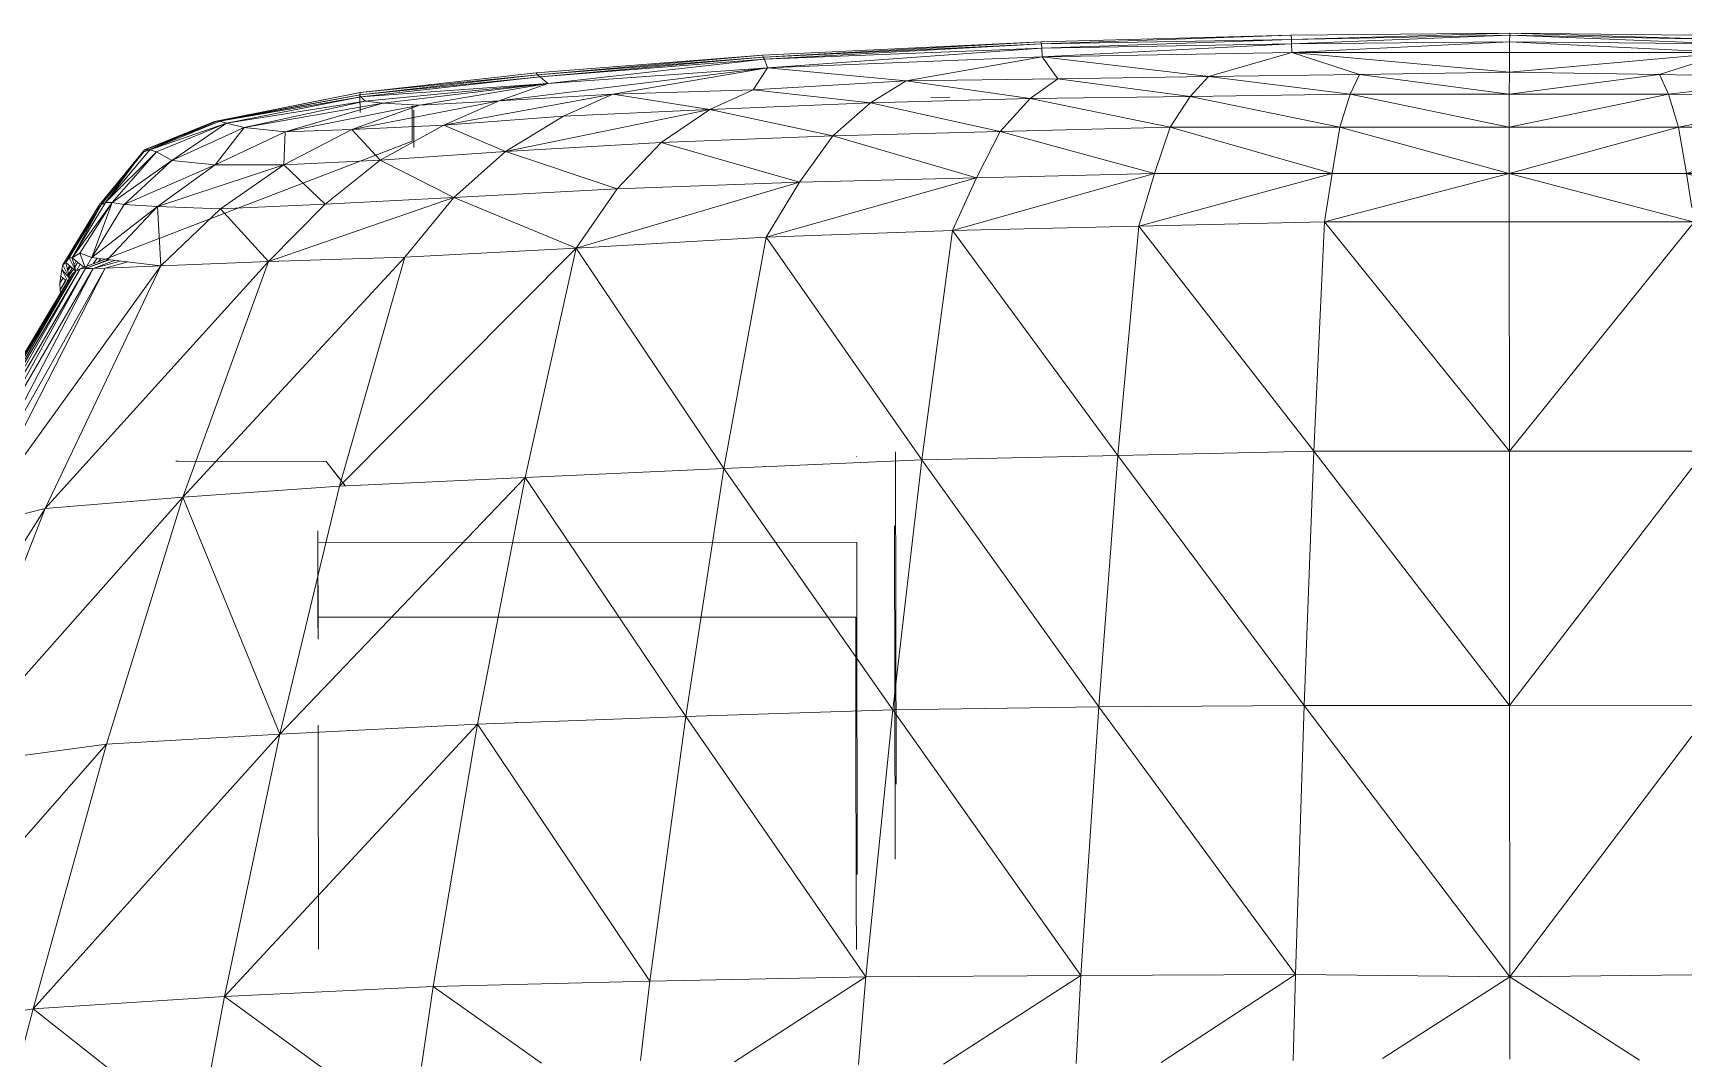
# Model space of a CAD drawing. Header units: inches. Extents: x 9661 to 15313, y -314 to 660.
# Drawn here: x 12417.74 to 12446.61, y -1.23 to 16.62 of the extents above; entities that cross this region are included whole.
import ezdxf

# ---------------------------------------------------------------- set-up
doc = ezdxf.new("R2010")
doc.units = ezdxf.units.IN
doc.header["$MEASUREMENT"] = 0
for name, color, linetype, lineweight in [('0-1', 7, 'Continuous', 5), ('0-3', 55, 'Continuous', 9), ('A-GENM', 5, 'Continuous', 9)]:
    doc.layers.add(name, color=color, linetype=linetype, lineweight=lineweight)

# ---------------------------------------------------------------- blocks, each defined once
blk = doc.blocks.new('Land_Rover_Evoque_-_SUV_Car_Vehicle_Automobile_13067 - Land Rover EVOQUE_dwg-1230547-BUILDING SECTION - EAST_WEST - COURTYARD - LOOKING NORTH')
at = {"layer": 'A-GENM'}
for p, q in [((12435.281, 16.472), (12430.437, 16.242)), ((12435.281, 16.472), (12430.464, 16.207)), ((12439.637, 16.587), (12435.281, 16.472)), ((12435.289, 16.436), (12435.281, 16.472)), ((12439.637, 16.587), (12435.289, 16.436)), ((12439.64, 16.512), (12435.289, 16.436)), ((12439.64, 16.512), (12435.297, 16.362)), ((12443.442, 16.624), (12439.637, 16.587)), ((12439.64, 16.512), (12439.637, 16.587)), ((12443.442, 16.624), (12439.64, 16.512)), ((12443.44, 16.588), (12439.64, 16.512)), ((12439.64, 16.512), (12439.643, 16.438)), ((12443.44, 16.588), (12439.643, 16.438)), ((12443.438, 16.475), (12439.643, 16.438)), ((12439.646, 16.287), (12443.438, 16.475)), ((12443.436, 16.286), (12443.438, 16.475)), ((12443.44, 16.588), (12443.438, 16.475)), ((12446.61, 16.316), (12443.438, 16.475)), ((12446.61, 16.442), (12443.438, 16.475)), ((12443.442, 16.624), (12443.44, 16.588)), ((12446.61, 16.523), (12443.44, 16.588)), ((12443.44, 16.588), (12446.61, 16.461)), ((12446.61, 16.591), (12443.442, 16.624)), ((12446.61, 16.529), (12443.442, 16.624)), ((12426.494, 15.935), (12430.437, 16.242)), ((12426.521, 15.899), (12430.437, 16.242)), ((12426.521, 15.899), (12430.446, 16.206)), ((12426.567, 15.863), (12430.446, 16.206)), ((12426.567, 15.863), (12430.464, 16.17)), ((12426.701, 15.75), (12430.472, 16.17)), ((12430.446, 16.206), (12430.437, 16.242)), ((12430.472, 16.17), (12430.446, 16.206)), ((12435.289, 16.436), (12430.464, 16.207)), ((12435.289, 16.436), (12430.472, 16.17)), ((12430.472, 16.17), (12435.297, 16.362)), ((12430.519, 16.019), (12430.472, 16.17)), ((12430.519, 16.019), (12435.297, 16.362)), ((12430.519, 16.019), (12435.305, 16.21)), ((12432.934, 15.792), (12435.305, 16.21)), ((12435.289, 16.436), (12435.297, 16.362)), ((12439.643, 16.438), (12435.297, 16.362)), ((12435.305, 16.21), (12435.297, 16.362)), ((12435.305, 16.21), (12439.643, 16.438)), ((12435.305, 16.21), (12439.646, 16.287)), ((12435.305, 16.21), (12435.574, 15.83)), ((12435.305, 16.21), (12438.198, 15.868)), ((12438.198, 15.868), (12439.646, 16.287)), ((12439.646, 16.287), (12439.643, 16.438)), ((12439.646, 16.287), (12440.824, 15.905)), ((12439.646, 16.287), (12443.435, 15.943)), ((12439.646, 16.287), (12443.436, 16.286)), ((12443.435, 15.943), (12443.436, 16.286)), ((12443.435, 15.943), (12446.61, 16.229)), ((12443.436, 16.286), (12446.61, 16.285)), ((12426.521, 15.899), (12423.428, 15.553)), ((12426.494, 15.935), (12423.43, 15.59)), ((12426.521, 15.899), (12423.43, 15.59)), ((12425.849, 15.446), (12430.519, 16.019)), ((12426.521, 15.899), (12426.494, 15.935)), ((12426.521, 15.899), (12426.567, 15.863)), ((12426.701, 15.75), (12430.519, 16.019)), ((12430.519, 16.019), (12427.83, 15.561)), ((12430.519, 16.019), (12430.275, 15.638)), ((12430.519, 16.019), (12432.934, 15.792)), ((12438.198, 15.868), (12440.824, 15.905)), ((12438.198, 15.868), (12440.824, 15.905)), ((12440.824, 15.905), (12440.661, 15.562)), ((12440.824, 15.905), (12443.435, 15.943)), ((12440.824, 15.905), (12443.435, 15.943)), ((12440.824, 15.905), (12443.433, 15.561)), ((12443.435, 15.943), (12443.433, 15.561)), ((12446.046, 15.904), (12443.433, 15.561)), ((12443.435, 15.943), (12446.046, 15.904)), ((12443.435, 15.943), (12446.046, 15.904)), ((12446.61, 16.086), (12446.046, 15.904)), ((12446.046, 15.904), (12446.61, 15.895)), ((12446.046, 15.904), (12446.206, 15.56)), ((12446.046, 15.904), (12446.61, 15.895)), ((12423.43, 15.59), (12420.899, 15.089)), ((12423.43, 15.59), (12420.935, 15.092)), ((12423.428, 15.553), (12426.567, 15.863)), ((12423.43, 15.59), (12423.428, 15.553)), ((12423.43, 15.59), (12423.428, 15.553)), ((12426.567, 15.863), (12423.445, 15.517)), ((12423.445, 15.517), (12426.701, 15.75)), ((12426.701, 15.75), (12423.521, 15.443)), ((12426.701, 15.75), (12423.829, 15.406)), ((12426.701, 15.75), (12424.466, 15.369)), ((12426.701, 15.75), (12425.849, 15.446)), ((12426.567, 15.863), (12426.701, 15.75)), ((12427.83, 15.561), (12430.275, 15.638)), ((12427.83, 15.561), (12430.275, 15.638)), ((12430.275, 15.638), (12429.52, 15.294)), ((12430.275, 15.638), (12432.934, 15.792)), ((12430.275, 15.638), (12432.315, 15.41)), ((12432.934, 15.792), (12432.315, 15.41)), ((12432.934, 15.792), (12435.574, 15.83)), ((12432.934, 15.792), (12435.093, 15.486)), ((12435.574, 15.83), (12435.093, 15.486)), ((12435.574, 15.83), (12438.198, 15.868)), ((12435.574, 15.83), (12438.198, 15.868)), ((12435.574, 15.83), (12437.878, 15.523)), ((12438.198, 15.868), (12437.878, 15.523)), ((12438.198, 15.868), (12440.661, 15.562)), ((12446.61, 15.61), (12446.206, 15.56)), ((12423.428, 15.553), (12420.935, 15.092)), ((12423.428, 15.553), (12420.991, 15.094)), ((12423.445, 15.517), (12420.991, 15.094)), ((12423.445, 15.517), (12421.105, 15.058)), ((12423.521, 15.443), (12421.105, 15.058)), ((12423.521, 15.443), (12421.413, 14.983)), ((12423.829, 15.406), (12421.413, 14.983)), ((12423.829, 15.406), (12422.127, 14.909)), ((12424.466, 15.369), (12422.127, 14.909)), ((12425.849, 15.446), (12423.285, 14.948)), ((12424.466, 15.369), (12423.285, 14.948)), ((12423.428, 15.553), (12423.445, 15.517)), ((12423.428, 15.553), (12423.445, 15.517)), ((12423.429, 15.246), (12423.428, 15.553)), ((12423.445, 15.517), (12423.521, 15.443)), ((12423.445, 15.517), (12423.521, 15.443)), ((12423.521, 15.443), (12423.829, 15.406)), ((12423.521, 15.443), (12423.829, 15.406)), ((12423.829, 15.406), (12424.466, 15.369)), ((12423.829, 15.406), (12424.466, 15.369)), ((12424.339, 15.359), (12424.337, 15.361)), ((12424.337, 15.361), (12424.338, 14.746)), ((12424.466, 15.369), (12425.849, 15.446)), ((12424.466, 15.369), (12425.849, 15.446)), ((12427.83, 15.561), (12424.891, 15.025)), ((12425.849, 15.446), (12424.891, 15.025)), ((12425.849, 15.446), (12427.83, 15.561)), ((12425.849, 15.446), (12427.83, 15.561)), ((12427.83, 15.561), (12426.969, 15.179)), ((12427.83, 15.561), (12429.52, 15.294)), ((12429.52, 15.294), (12432.315, 15.41)), ((12432.315, 15.41), (12431.656, 14.835)), ((12432.315, 15.41), (12435.093, 15.486)), ((12432.315, 15.41), (12434.572, 14.912)), ((12433.693, 15.512), (12433.366, 15.496)), ((12434.572, 14.912), (12435.093, 15.486)), ((12435.093, 15.486), (12437.878, 15.523)), ((12435.093, 15.486), (12437.53, 14.988)), ((12437.53, 14.988), (12437.878, 15.523)), ((12437.878, 15.523), (12440.661, 15.562)), ((12437.878, 15.523), (12440.486, 14.988)), ((12440.486, 14.988), (12440.661, 15.562)), ((12443.433, 15.561), (12440.661, 15.562)), ((12443.433, 14.987), (12440.661, 15.562)), ((12446.206, 15.56), (12443.433, 15.561)), ((12443.433, 15.561), (12443.433, 14.987)), ((12446.206, 15.56), (12443.433, 14.987)), ((12446.61, 15.554), (12446.206, 15.56)), ((12446.206, 15.56), (12446.379, 14.986)), ((12419.645, 14.549), (12420.899, 15.089)), ((12419.662, 14.552), (12420.899, 15.089)), ((12419.679, 14.593), (12420.899, 15.089)), ((12419.699, 14.601), (12420.991, 15.094)), ((12419.699, 14.602), (12420.935, 15.092)), ((12420.991, 15.094), (12419.773, 14.596)), ((12419.773, 14.596), (12421.105, 15.058)), ((12421.105, 15.058), (12419.887, 14.56)), ((12421.105, 15.058), (12420.156, 14.409)), ((12420.899, 15.089), (12420.935, 15.092)), ((12420.935, 15.092), (12420.991, 15.094)), ((12420.991, 15.094), (12421.105, 15.058)), ((12421.105, 15.058), (12421.413, 14.983)), ((12423.285, 14.948), (12424.891, 15.025)), ((12423.43, 15.244), (12423.429, 15.246)), ((12423.432, 15.242), (12423.43, 15.244)), ((12423.778, 14.412), (12424.891, 15.025)), ((12424.364, 15.211), (12424.364, 14.635)), ((12424.365, 15.287), (12424.366, 14.71)), ((12424.891, 15.025), (12426.969, 15.179)), ((12424.891, 15.025), (12425.962, 14.566)), ((12429.52, 15.294), (12425.962, 14.566)), ((12426.969, 15.179), (12425.962, 14.566)), ((12426.969, 15.179), (12429.52, 15.294)), ((12429.52, 15.294), (12428.669, 14.721)), ((12429.52, 15.294), (12431.656, 14.835)), ((12446.61, 15.033), (12446.379, 14.986)), ((12424.338, 14.746), (12418.557, 12.523)), ((12420.156, 14.409), (12421.413, 14.983)), ((12421.413, 14.983), (12420.908, 14.334)), ((12420.908, 14.334), (12422.127, 14.909)), ((12421.413, 14.983), (12422.127, 14.909)), ((12422.106, 14.335), (12423.285, 14.948)), ((12422.127, 14.909), (12422.106, 14.335)), ((12422.127, 14.909), (12423.285, 14.948)), ((12423.285, 14.948), (12423.778, 14.412)), ((12428.669, 14.721), (12431.656, 14.835)), ((12431.656, 14.835), (12431.076, 14.031)), ((12431.656, 14.835), (12434.572, 14.912)), ((12431.656, 14.835), (12434.161, 14.107)), ((12434.572, 14.912), (12434.161, 14.107)), ((12434.572, 14.912), (12437.53, 14.988)), ((12434.572, 14.912), (12437.259, 14.184)), ((12437.53, 14.988), (12437.259, 14.184)), ((12437.53, 14.988), (12440.486, 14.988)), ((12437.53, 14.988), (12440.351, 14.183)), ((12440.486, 14.988), (12440.351, 14.183)), ((12443.433, 14.987), (12440.486, 14.988)), ((12443.433, 14.182), (12440.486, 14.988)), ((12446.379, 14.986), (12443.433, 14.987)), ((12443.433, 14.987), (12443.433, 14.182)), ((12446.379, 14.986), (12443.433, 14.182)), ((12446.61, 14.986), (12446.379, 14.986)), ((12446.379, 14.986), (12446.515, 14.181)), ((12418.854, 13.551), (12419.662, 14.552)), ((12418.854, 13.551), (12419.645, 14.549)), ((12418.89, 13.63), (12419.679, 14.593)), ((12419.679, 14.593), (12418.926, 13.634)), ((12419.773, 14.596), (12419, 13.675)), ((12419.679, 14.593), (12419, 13.675)), ((12419.887, 14.56), (12419, 13.675)), ((12419.887, 14.56), (12419.114, 13.678)), ((12419.679, 14.593), (12419.773, 14.596)), ((12419.773, 14.596), (12419.887, 14.56)), ((12419.887, 14.56), (12420.156, 14.409)), ((12423.778, 14.412), (12425.962, 14.566)), ((12425.962, 14.566), (12425.063, 13.762)), ((12425.962, 14.566), (12428.669, 14.721)), ((12425.962, 14.566), (12427.905, 13.916)), ((12428.669, 14.721), (12427.905, 13.916)), ((12428.669, 14.721), (12431.076, 14.031)), ((12420.156, 14.409), (12419.114, 13.678)), ((12420.156, 14.409), (12419.324, 13.642)), ((12420.908, 14.334), (12419.324, 13.642)), ((12422.106, 14.335), (12419.902, 13.606)), ((12420.908, 14.334), (12419.902, 13.606)), ((12420.156, 14.409), (12420.908, 14.334)), ((12420.908, 14.334), (12422.106, 14.335)), ((12422.106, 14.335), (12421.003, 13.569)), ((12422.106, 14.335), (12423.778, 14.412)), ((12422.106, 14.335), (12422.821, 13.646)), ((12423.778, 14.412), (12422.821, 13.646)), ((12423.778, 14.412), (12425.063, 13.762)), ((12437.259, 14.184), (12433.744, 13.187)), ((12434.161, 14.107), (12437.259, 14.184)), ((12437.259, 14.184), (12436.983, 13.263)), ((12440.351, 14.183), (12436.983, 13.263)), ((12437.259, 14.184), (12440.351, 14.183)), ((12440.351, 14.183), (12440.215, 13.34)), ((12443.433, 14.182), (12440.215, 13.34)), ((12443.433, 14.182), (12440.351, 14.183)), ((12446.515, 14.181), (12443.433, 14.182)), ((12446.61, 13.348), (12443.433, 14.182)), ((12443.433, 14.182), (12443.433, 13.339)), ((12446.61, 14.208), (12446.515, 14.181)), ((12446.61, 14.181), (12446.515, 14.181)), ((12446.61, 14.155), (12446.515, 14.181)), ((12446.515, 14.181), (12446.61, 13.587)), ((12425.063, 13.762), (12427.905, 13.916)), ((12431.076, 14.031), (12427.19, 12.88)), ((12427.905, 13.916), (12427.19, 12.88)), ((12427.905, 13.916), (12431.076, 14.031)), ((12434.161, 14.107), (12430.496, 13.073)), ((12431.076, 14.031), (12430.496, 13.073)), ((12431.076, 14.031), (12434.161, 14.107)), ((12434.161, 14.107), (12433.744, 13.187)), ((12418.256, 12.59), (12418.89, 13.63)), ((12418.311, 12.632), (12418.926, 13.634)), ((12418.89, 13.63), (12418.311, 12.632)), ((12418.926, 13.634), (12418.366, 12.712)), ((12419.114, 13.678), (12418.422, 12.716)), ((12418.422, 12.716), (12419, 13.675)), ((12418.422, 12.716), (12418.926, 13.634)), ((12419.114, 13.678), (12418.554, 12.795)), ((12418.764, 12.722), (12419.114, 13.678)), ((12418.764, 12.722), (12419.324, 13.642)), ((12419.902, 13.606), (12418.764, 12.722)), ((12418.89, 13.63), (12418.926, 13.634)), ((12419, 13.675), (12418.926, 13.634)), ((12419.114, 13.678), (12419, 13.675)), ((12419.902, 13.606), (12419.033, 12.685)), ((12419.324, 13.642), (12419.114, 13.678)), ((12419.902, 13.606), (12419.324, 13.642)), ((12421.003, 13.569), (12419.902, 13.606)), ((12419.96, 12.572), (12419.902, 13.606)), ((12421.003, 13.569), (12419.96, 12.572)), ((12422.821, 13.646), (12421.003, 13.569)), ((12421.835, 12.65), (12421.003, 13.569)), ((12425.063, 13.762), (12421.835, 12.65)), ((12421.835, 12.65), (12422.821, 13.646)), ((12425.063, 13.762), (12422.821, 13.646)), ((12425.063, 13.762), (12424.212, 12.727)), ((12425.063, 13.762), (12427.19, 12.88)), ((12440.215, 13.34), (12436.983, 13.263)), ((12440.215, 13.34), (12436.983, 13.263)), ((12436.983, 13.263), (12440.215, 13.34)), ((12440.033, 9.351), (12440.215, 13.34)), ((12443.433, 13.339), (12440.215, 13.34)), ((12443.433, 13.339), (12440.215, 13.34)), ((12443.434, 9.35), (12440.215, 13.34)), ((12440.215, 13.34), (12443.433, 13.339)), ((12446.61, 13.338), (12443.433, 13.339)), ((12446.61, 13.338), (12443.433, 13.339)), ((12443.434, 9.35), (12443.433, 13.339)), ((12443.433, 13.339), (12446.61, 13.338)), ((12443.434, 9.35), (12446.61, 13.289)), ((12430.496, 13.073), (12427.19, 12.88)), ((12430.496, 13.073), (12427.19, 12.88)), ((12427.19, 12.88), (12430.496, 13.073)), ((12429.763, 9.045), (12430.496, 13.073)), ((12433.744, 13.187), (12430.496, 13.073)), ((12430.496, 13.073), (12433.744, 13.187)), ((12430.496, 13.073), (12433.744, 13.187)), ((12433.205, 9.199), (12430.496, 13.073)), ((12433.205, 9.199), (12433.744, 13.187)), ((12436.983, 13.263), (12433.744, 13.187)), ((12436.983, 13.263), (12433.744, 13.187)), ((12433.744, 13.187), (12436.983, 13.263)), ((12436.622, 9.275), (12433.744, 13.187)), ((12436.622, 9.275), (12436.983, 13.263)), ((12440.033, 9.351), (12436.983, 13.263)), ((12418.311, 12.632), (12418.366, 12.712)), ((12418.422, 12.716), (12418.366, 12.712)), ((12418.366, 12.712), (12418.483, 12.482)), ((12418.554, 12.795), (12418.422, 12.716)), ((12418.422, 12.716), (12418.483, 12.482)), ((12418.422, 12.716), (12418.624, 12.549)), ((12418.764, 12.722), (12418.554, 12.795)), ((12418.554, 12.795), (12418.651, 12.526)), ((12418.764, 12.722), (12418.651, 12.526)), ((12419.033, 12.685), (12418.764, 12.722)), ((12418.856, 12.71), (12418.791, 12.613)), ((12420.348, 8.546), (12424.212, 12.727)), ((12424.212, 12.727), (12421.835, 12.65)), ((12424.212, 12.727), (12421.835, 12.65)), ((12421.835, 12.65), (12424.212, 12.727)), ((12423.073, 8.738), (12427.19, 12.88)), ((12423.073, 8.738), (12424.212, 12.727)), ((12427.19, 12.88), (12424.212, 12.727)), ((12427.19, 12.88), (12424.212, 12.727)), ((12424.212, 12.727), (12427.19, 12.88)), ((12426.302, 8.892), (12427.19, 12.88)), ((12429.763, 9.045), (12427.19, 12.88)), ((12416.018, 8.445), (12418.428, 12.44)), ((12416.034, 8.41), (12418.483, 12.482)), ((12416.034, 8.41), (12418.428, 12.44)), ((12416.07, 8.318), (12418.557, 12.523)), ((12416.07, 8.318), (12418.483, 12.482)), ((12416.125, 8.225), (12418.651, 12.526)), ((12416.125, 8.225), (12418.557, 12.523)), ((12416.219, 8.114), (12418.783, 12.53)), ((12416.219, 8.114), (12418.651, 12.526)), ((12416.331, 7.812), (12418.995, 12.532)), ((12416.331, 7.812), (12418.783, 12.53)), ((12416.331, 7.812), (12418.783, 12.53)), ((12416.696, 8.044), (12419.96, 12.572)), ((12416.696, 8.044), (12418.995, 12.532)), ((12416.696, 8.044), (12418.995, 12.532)), ((12417.952, 8.353), (12421.835, 12.65)), ((12417.952, 8.353), (12419.96, 12.572)), ((12418.222, 12.393), (12418.239, 12.51)), ((12418.239, 12.51), (12418.256, 12.59)), ((12418.239, 12.51), (12418.345, 12.301)), ((12418.239, 12.51), (12418.373, 12.36)), ((12418.256, 12.59), (12418.311, 12.632)), ((12418.256, 12.59), (12418.373, 12.36)), ((12418.311, 12.632), (12418.373, 12.36)), ((12418.311, 12.632), (12418.483, 12.482)), ((12418.339, 12.511), (12418.376, 12.576)), ((12418.388, 12.565), (12418.343, 12.494)), ((12418.358, 12.424), (12418.421, 12.536)), ((12418.441, 12.518), (12418.364, 12.399)), ((12418.373, 12.36), (12418.428, 12.44)), ((12418.373, 12.36), (12418.428, 12.44)), ((12418.483, 12.482), (12418.428, 12.44)), ((12418.428, 12.44), (12418.483, 12.482)), ((12418.454, 12.593), (12418.491, 12.659)), ((12418.517, 12.637), (12418.464, 12.554)), ((12418.557, 12.523), (12418.483, 12.482)), ((12418.483, 12.482), (12418.557, 12.523)), ((12418.496, 12.489), (12418.558, 12.603)), ((12418.557, 12.523), (12418.624, 12.549)), ((12418.651, 12.526), (12418.557, 12.523)), ((12418.557, 12.523), (12418.651, 12.526)), ((12419.059, 12.682), (12418.651, 12.526)), ((12418.651, 12.526), (12419.07, 12.681)), ((12418.783, 12.53), (12418.651, 12.526)), ((12418.675, 12.568), (12419, 12.69)), ((12418.783, 12.53), (12419.156, 12.67)), ((12418.783, 12.53), (12419.256, 12.658)), ((12418.995, 12.532), (12418.783, 12.53)), ((12418.916, 12.701), (12418.873, 12.645)), ((12418.891, 12.652), (12418.916, 12.701)), ((12418.995, 12.532), (12419.39, 12.642)), ((12419.96, 12.572), (12418.995, 12.532)), ((12418.995, 12.532), (12419.96, 12.572)), ((12419.96, 12.572), (12419.033, 12.685)), ((12421.835, 12.65), (12419.96, 12.572)), ((12421.835, 12.65), (12419.96, 12.572)), ((12419.96, 12.572), (12421.835, 12.65)), ((12420.348, 8.546), (12421.835, 12.65)), ((12416.018, 8.445), (12418.373, 12.36)), ((12418.205, 12.275), (12418.222, 12.393)), ((12418.205, 12.275), (12418.256, 12.364)), ((12418.26, 12.361), (12418.205, 12.275)), ((12418.208, 12.157), (12418.205, 12.275)), ((12418.208, 12.157), (12418.303, 12.325)), ((12418.311, 12.318), (12418.208, 12.157)), ((12418.216, 12.099), (12418.208, 12.157)), ((12418.222, 12.393), (12418.304, 12.324)), ((12432.071, 9.26), (12432.072, 9.259)), ((12432.749, 9.335), (12432.749, 9.334)), ((12432.749, 9.334), (12432.761, 3.553)), ((12436.622, 9.275), (12433.205, 9.199)), ((12436.287, 4.902), (12436.622, 9.275)), ((12440.033, 9.351), (12436.622, 9.275)), ((12439.865, 4.921), (12436.622, 9.275)), ((12440.033, 9.351), (12439.865, 4.921)), ((12443.437, 4.92), (12440.033, 9.351)), ((12443.434, 9.35), (12440.033, 9.351)), ((12446.61, 9.349), (12443.434, 9.35)), ((12443.437, 4.92), (12443.434, 9.35)), ((12420.226, 9.174), (12420.264, 9.176)), ((12420.226, 9.174), (12422.839, 9.172)), ((12422.839, 9.172), (12422.838, 9.173)), ((12422.839, 9.172), (12423.169, 8.748)), ((12422.839, 9.172), (12423.168, 8.75)), ((12429.763, 9.045), (12426.302, 8.892)), ((12429.763, 9.045), (12429.099, 4.73)), ((12433.205, 9.199), (12429.763, 9.045)), ((12432.705, 4.846), (12429.763, 9.045)), ((12432.705, 4.846), (12433.205, 9.199)), ((12436.287, 4.902), (12433.205, 9.199)), ((12446.61, 9.053), (12443.437, 4.92)), ((12423.073, 8.738), (12420.348, 8.546)), ((12426.302, 8.892), (12422.033, 4.423)), ((12422.033, 4.423), (12423.073, 8.738)), ((12426.302, 8.892), (12423.073, 8.738)), ((12423.169, 8.748), (12423.168, 8.75)), ((12426.302, 8.892), (12425.474, 4.596)), ((12429.099, 4.73), (12426.302, 8.892)), ((12416.195, 3.865), (12420.348, 8.546)), ((12417.952, 8.353), (12420.348, 8.546)), ((12419.017, 4.25), (12420.348, 8.546)), ((12422.033, 4.423), (12420.348, 8.546)), ((12414.728, 3.268), (12417.952, 8.353)), ((12416.195, 3.865), (12417.952, 8.353)), ((12417.952, 8.353), (12416.696, 8.044)), ((12422.697, 6.462), (12422.694, 7.96)), ((12422.694, 7.96), (12422.698, 6.078)), ((12432.054, 7.957), (12432.056, 7.956)), ((12432.733, 8.051), (12432.744, 2.25)), ((12432.074, 7.762), (12422.713, 7.765)), ((12422.715, 7.763), (12422.713, 7.765)), ((12432.074, 7.398), (12432.074, 7.762)), ((12432.076, 5.9), (12432.074, 7.398)), ((12432.057, 6.459), (12422.697, 6.462)), ((12422.698, 6.46), (12422.697, 6.462)), ((12422.697, 6.462), (12422.698, 6.078)), ((12432.057, 6.076), (12432.057, 6.459)), ((12432.06, 4.578), (12432.057, 6.076)), ((12432.083, 2.825), (12432.076, 5.9)), ((12436.287, 4.902), (12439.865, 4.921)), ((12439.709, 0.241), (12439.865, 4.921)), ((12443.441, 0.201), (12439.865, 4.921)), ((12443.437, 4.92), (12439.865, 4.921)), ((12446.61, 4.919), (12443.437, 4.92)), ((12443.441, 0.201), (12443.437, 4.92)), ((12429.099, 4.73), (12425.474, 4.596)), ((12428.474, 0.127), (12429.099, 4.73)), ((12432.705, 4.846), (12429.099, 4.73)), ((12432.235, 0.203), (12429.099, 4.73)), ((12432.235, 0.203), (12432.705, 4.846)), ((12432.705, 4.846), (12436.287, 4.902)), ((12435.976, 0.222), (12432.705, 4.846)), ((12435.976, 0.222), (12436.287, 4.902)), ((12439.709, 0.241), (12436.287, 4.902)), ((12422.033, 4.423), (12417.743, -0.354)), ((12422.033, 4.423), (12419.017, 4.25)), ((12425.474, 4.596), (12421.069, -0.142)), ((12421.069, -0.142), (12422.033, 4.423)), ((12425.474, 4.596), (12422.033, 4.423)), ((12422.708, 0.68), (12422.7, 4.58)), ((12424.703, 0.031), (12425.474, 4.596)), ((12428.474, 0.127), (12425.474, 4.596)), ((12432.067, 1.503), (12432.06, 4.578)), ((12446.61, 4.389), (12443.441, 0.201)), ((12419.017, 4.25), (12414.517, -0.873)), ((12419.017, 4.25), (12416.195, 3.865)), ((12417.743, -0.354), (12419.017, 4.25)), ((12432.084, 1.981), (12432.083, 2.825)), ((12432.744, 2.25), (12432.743, 2.251)), ((12432.068, 0.678), (12432.067, 1.503)), ((12424.703, 0.031), (12421.069, -0.142)), ((12424.703, 0.031), (12424.5, -1.353)), ((12428.474, 0.127), (12424.703, 0.031)), ((12426.589, -1.303), (12424.703, 0.031)), ((12428.312, -1.258), (12428.474, 0.127)), ((12432.235, 0.203), (12428.474, 0.127)), ((12432.235, 0.203), (12429.945, -1.279)), ((12432.108, -1.324), (12432.235, 0.203)), ((12435.976, 0.222), (12432.235, 0.203)), ((12435.976, 0.222), (12433.585, -1.321)), ((12435.895, -1.31), (12435.976, 0.222)), ((12439.709, 0.241), (12435.976, 0.222)), ((12439.709, 0.241), (12437.375, -1.288)), ((12439.669, -1.253), (12439.709, 0.241)), ((12443.441, 0.201), (12439.709, 0.241)), ((12443.441, 0.201), (12441.228, -1.219)), ((12446.61, 0.233), (12443.441, 0.201)), ((12443.441, 0.201), (12445.699, -1.247)), ((12443.441, 0.201), (12443.442, -1.234)), ((12421.069, -0.142), (12417.743, -0.354)), ((12421.069, -0.142), (12420.746, -1.869)), ((12421.069, -0.142), (12422.829, -1.426)), ((12417.743, -0.354), (12414.517, -0.873)), ((12417.743, -0.354), (12417.177, -2.487)), ((12417.743, -0.354), (12420.037, -2.166))]:
    blk.add_line(p, q, dxfattribs=at)
blk = doc.blocks.new('Land_Rover_Evoque_-_SUV_Car_Vehicle_Automobile_13067 - Land_Rover_Evoque_-_SUV_Car_Vehicle_Automobile_13067-1230553-BUILDING SECTION - EAST_WEST - COURTYARD - LOOKING NORTH')
blk.add_blockref('Land_Rover_Evoque_-_SUV_Car_Vehicle_Automobile_13067 - Land Rover EVOQUE_dwg-1230547-BUILDING SECTION - EAST_WEST - COURTYARD - LOOKING NORTH', (0, 0))
blk = doc.blocks.new('CTR  - Topography_rvt-1-BUILDING SECTION - EAST_WEST - COURTYARD - LOOKING NORTH')
at = {"layer": '0-3'}
blk.add_blockref('Land_Rover_Evoque_-_SUV_Car_Vehicle_Automobile_13067 - Land_Rover_Evoque_-_SUV_Car_Vehicle_Automobile_13067-1230553-BUILDING SECTION - EAST_WEST - COURTYARD - LOOKING NORTH', (0, 0), dxfattribs=at)

msp = doc.modelspace()

# ---------------------------------------------------------------- block references
at = {"layer": '0-1'}
msp.add_blockref('CTR  - Topography_rvt-1-BUILDING SECTION - EAST_WEST - COURTYARD - LOOKING NORTH', (0, 0), dxfattribs=at)

doc.saveas('drawing.dxf')
